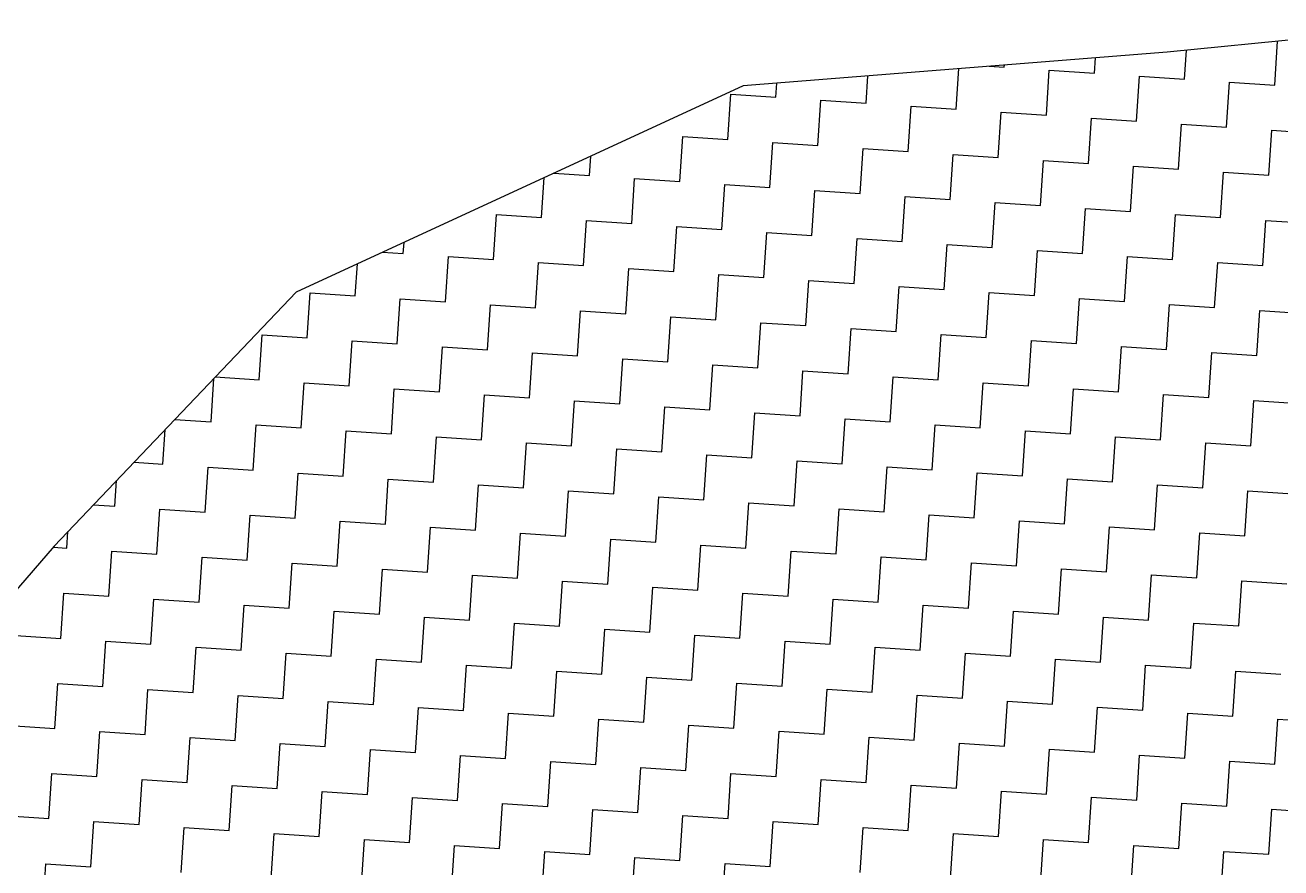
# Model space of a CAD drawing. Header units: metres. Extents: x 286068 to 287358, y 2005630 to 2007098.
# Drawn here: x 286949.5 to 287039.8, y 2006358.1 to 2006418.7 of the extents above; entities that cross this region are included whole.
import ezdxf

# ---------------------------------------------------------------- set-up
doc = ezdxf.new("R2010")
doc.units = ezdxf.units.M
doc.layers.add('POLY_HATCH', color=12, linetype='Continuous')

msp = doc.modelspace()

# ---------------------------------------------------------------- linework, layer by layer
at = {"layer": 'POLY_HATCH'}
for p, q in [((287051.19, 2006418.742), (287031.636, 2006416.804)), ((287031.636, 2006416.804), (287001.125, 2006414.381)), ((287001.125, 2006414.381), (286968.979, 2006399.528)), ((286968.979, 2006399.528), (286951.579, 2006381.27)), ((286951.579, 2006381.27), (286936.531, 2006363.854))]:
    msp.add_line(p, q, dxfattribs=at)
at = {"layer": 'POLY_HATCH', "linetype": 'Continuous'}
for p, q in [((287039.36, 2006414.422), (287039.571, 2006417.59)), ((287026.393, 2006415.283), (287026.467, 2006416.394)), ((287032.877, 2006414.852), (287033.015, 2006416.941)), ((287016.452, 2006412.687), (287016.646, 2006415.614)), ((287018.815, 2006415.786), (287019.909, 2006415.713)), ((287019.909, 2006415.713), (287019.92, 2006415.874)), ((287022.936, 2006412.256), (287023.151, 2006415.498)), ((287023.151, 2006415.498), (287026.393, 2006415.283)), ((287003.485, 2006413.547), (287003.553, 2006414.574)), ((287009.969, 2006413.117), (287010.1, 2006415.094)), ((287029.419, 2006411.826), (287029.635, 2006415.068)), ((287029.635, 2006415.068), (287032.877, 2006414.852)), ((287035.903, 2006411.395), (287036.118, 2006414.637)), ((287036.118, 2006414.637), (287039.36, 2006414.422)), ((287000.028, 2006410.521), (287000.243, 2006413.763)), ((287000.243, 2006413.763), (287003.485, 2006413.547)), ((287006.511, 2006410.09), (287006.727, 2006413.332)), ((287006.727, 2006413.332), (287009.969, 2006413.117)), ((287012.995, 2006409.66), (287013.21, 2006412.902)), ((287013.21, 2006412.902), (287016.452, 2006412.687)), ((287019.479, 2006409.23), (287019.694, 2006412.471)), ((287019.694, 2006412.471), (287022.936, 2006412.256)), ((287025.962, 2006408.799), (287026.178, 2006412.041)), ((287026.178, 2006412.041), (287029.419, 2006411.826)), ((287032.446, 2006408.369), (287032.661, 2006411.611)), ((287032.661, 2006411.611), (287035.903, 2006411.395)), ((287038.93, 2006407.938), (287039.145, 2006411.18)), ((287039.145, 2006411.18), (287042.387, 2006410.965)), ((286996.571, 2006407.494), (286996.786, 2006410.736)), ((286996.786, 2006410.736), (287000.028, 2006410.521)), ((287003.054, 2006407.064), (287003.27, 2006410.306)), ((287003.27, 2006410.306), (287006.511, 2006410.09)), ((286990.087, 2006407.925), (286990.18, 2006409.324)), ((287009.538, 2006406.633), (287009.753, 2006409.875)), ((287009.753, 2006409.875), (287012.995, 2006409.66)), ((287016.022, 2006406.203), (287016.237, 2006409.445)), ((287016.237, 2006409.445), (287019.479, 2006409.23)), ((287022.505, 2006405.773), (287022.721, 2006409.014)), ((287022.721, 2006409.014), (287025.962, 2006408.799)), ((287028.989, 2006405.342), (287029.204, 2006408.584)), ((287029.204, 2006408.584), (287032.446, 2006408.369)), ((287035.473, 2006404.912), (287035.688, 2006408.154)), ((287035.688, 2006408.154), (287038.93, 2006407.938)), ((286986.63, 2006404.898), (286986.821, 2006407.772)), ((286987.52, 2006408.095), (286990.087, 2006407.925)), ((286993.114, 2006404.468), (286993.329, 2006407.709)), ((286993.329, 2006407.709), (286996.571, 2006407.494)), ((286999.597, 2006404.037), (286999.813, 2006407.279)), ((286999.813, 2006407.279), (287003.054, 2006407.064)), ((287006.081, 2006403.607), (287006.296, 2006406.849)), ((287006.296, 2006406.849), (287009.538, 2006406.633)), ((287012.565, 2006403.176), (287012.78, 2006406.418)), ((287012.78, 2006406.418), (287016.022, 2006406.203)), ((287019.048, 2006402.746), (287019.264, 2006405.988)), ((287019.264, 2006405.988), (287022.505, 2006405.773)), ((287025.532, 2006402.316), (287025.747, 2006405.557)), ((287025.747, 2006405.557), (287028.989, 2006405.342)), ((286983.173, 2006401.871), (286983.388, 2006405.113)), ((286983.388, 2006405.113), (286986.63, 2006404.898)), ((286989.657, 2006401.441), (286989.872, 2006404.683)), ((286989.872, 2006404.683), (286993.114, 2006404.468)), ((287032.016, 2006401.885), (287032.231, 2006405.127)), ((287032.231, 2006405.127), (287035.473, 2006404.912)), ((287038.499, 2006401.455), (287038.715, 2006404.697)), ((287038.715, 2006404.697), (287041.956, 2006404.481)), ((286996.14, 2006401.011), (286996.356, 2006404.252)), ((286996.356, 2006404.252), (286999.597, 2006404.037)), ((287002.624, 2006400.58), (287002.839, 2006403.822)), ((287002.839, 2006403.822), (287006.081, 2006403.607)), ((286976.689, 2006402.302), (286976.743, 2006403.116)), ((287009.108, 2006400.15), (287009.323, 2006403.392)), ((287009.323, 2006403.392), (287012.565, 2006403.176)), ((287015.591, 2006399.719), (287015.807, 2006402.961)), ((287015.807, 2006402.961), (287019.048, 2006402.746)), ((286975.196, 2006402.401), (286976.689, 2006402.302)), ((286979.716, 2006398.845), (286979.931, 2006402.087)), ((286979.931, 2006402.087), (286983.173, 2006401.871)), ((287022.075, 2006399.289), (287022.29, 2006402.531)), ((287022.29, 2006402.531), (287025.532, 2006402.316)), ((287028.559, 2006398.858), (287028.774, 2006402.1)), ((287028.774, 2006402.1), (287032.016, 2006401.885)), ((286973.232, 2006399.275), (286973.384, 2006401.564)), ((286986.2, 2006398.414), (286986.415, 2006401.656)), ((286986.415, 2006401.656), (286989.657, 2006401.441)), ((286992.683, 2006397.984), (286992.899, 2006401.226)), ((286992.899, 2006401.226), (286996.14, 2006401.011)), ((287035.042, 2006398.428), (287035.258, 2006401.67)), ((287035.258, 2006401.67), (287038.499, 2006401.455)), ((286999.167, 2006397.553), (286999.382, 2006400.795)), ((286999.382, 2006400.795), (287002.624, 2006400.58)), ((287005.651, 2006397.123), (287005.866, 2006400.365)), ((287005.866, 2006400.365), (287009.108, 2006400.15)), ((286969.775, 2006396.249), (286969.991, 2006399.49)), ((286969.991, 2006399.49), (286973.232, 2006399.275)), ((287012.134, 2006396.693), (287012.35, 2006399.934)), ((287012.35, 2006399.934), (287015.591, 2006399.719)), ((287018.618, 2006396.262), (287018.833, 2006399.504)), ((287018.833, 2006399.504), (287022.075, 2006399.289)), ((286976.259, 2006395.818), (286976.474, 2006399.06)), ((286976.474, 2006399.06), (286979.716, 2006398.845)), ((286982.743, 2006395.388), (286982.958, 2006398.63)), ((286982.958, 2006398.63), (286986.2, 2006398.414)), ((286989.226, 2006394.957), (286989.441, 2006398.199)), ((286989.441, 2006398.199), (286992.683, 2006397.984)), ((287025.102, 2006395.832), (287025.317, 2006399.074)), ((287025.317, 2006399.074), (287028.559, 2006398.858)), ((287031.585, 2006395.401), (287031.801, 2006398.643)), ((287031.801, 2006398.643), (287035.042, 2006398.428)), ((287038.069, 2006394.971), (287038.284, 2006398.213)), ((287038.284, 2006398.213), (287041.526, 2006397.998)), ((286995.71, 2006394.527), (286995.925, 2006397.769)), ((286995.925, 2006397.769), (286999.167, 2006397.553)), ((287002.194, 2006394.096), (287002.409, 2006397.338)), ((287002.409, 2006397.338), (287005.651, 2006397.123)), ((286966.318, 2006393.222), (286966.533, 2006396.464)), ((286966.533, 2006396.464), (286969.775, 2006396.249)), ((287008.677, 2006393.666), (287008.892, 2006396.908)), ((287008.892, 2006396.908), (287012.134, 2006396.693)), ((287015.161, 2006393.236), (287015.376, 2006396.477)), ((287015.376, 2006396.477), (287018.618, 2006396.262)), ((286972.802, 2006392.791), (286973.017, 2006396.033)), ((286973.017, 2006396.033), (286976.259, 2006395.818)), ((286979.286, 2006392.361), (286979.501, 2006395.603)), ((286979.501, 2006395.603), (286982.743, 2006395.388)), ((287021.645, 2006392.805), (287021.86, 2006396.047)), ((287021.86, 2006396.047), (287025.102, 2006395.832)), ((287028.128, 2006392.375), (287028.343, 2006395.617)), ((287028.343, 2006395.617), (287031.585, 2006395.401)), ((286985.769, 2006391.931), (286985.984, 2006395.172)), ((286985.984, 2006395.172), (286989.226, 2006394.957)), ((286992.253, 2006391.5), (286992.468, 2006394.742)), ((286992.468, 2006394.742), (286995.71, 2006394.527)), ((287034.612, 2006391.944), (287034.827, 2006395.186)), ((287034.827, 2006395.186), (287038.069, 2006394.971)), ((286998.737, 2006391.07), (286998.952, 2006394.312)), ((286998.952, 2006394.312), (287002.194, 2006394.096)), ((287005.22, 2006390.639), (287005.435, 2006393.881)), ((287005.435, 2006393.881), (287008.677, 2006393.666)), ((286962.861, 2006390.195), (286963.069, 2006393.327)), ((286963.168, 2006393.431), (286966.318, 2006393.222)), ((286969.345, 2006389.765), (286969.56, 2006393.007)), ((286969.56, 2006393.007), (286972.802, 2006392.791)), ((287011.704, 2006390.209), (287011.919, 2006393.451)), ((287011.919, 2006393.451), (287015.161, 2006393.236)), ((287018.188, 2006389.779), (287018.403, 2006393.02)), ((287018.403, 2006393.02), (287021.645, 2006392.805)), ((286975.829, 2006389.334), (286976.044, 2006392.576)), ((286976.044, 2006392.576), (286979.286, 2006392.361)), ((286982.312, 2006388.904), (286982.527, 2006392.146)), ((286982.527, 2006392.146), (286985.769, 2006391.931)), ((287024.671, 2006389.348), (287024.886, 2006392.59)), ((287024.886, 2006392.59), (287028.128, 2006392.375)), ((287031.155, 2006388.918), (287031.37, 2006392.16)), ((287031.37, 2006392.16), (287034.612, 2006391.944)), ((286988.796, 2006388.474), (286989.011, 2006391.715)), ((286989.011, 2006391.715), (286992.253, 2006391.5)), ((286995.28, 2006388.043), (286995.495, 2006391.285)), ((286995.495, 2006391.285), (286998.737, 2006391.07)), ((287037.639, 2006388.487), (287037.854, 2006391.729)), ((287037.854, 2006391.729), (287041.096, 2006391.514)), ((286960.25, 2006390.369), (286962.861, 2006390.195)), ((287001.763, 2006387.613), (287001.978, 2006390.855)), ((287001.978, 2006390.855), (287005.22, 2006390.639)), ((287008.247, 2006387.182), (287008.462, 2006390.424)), ((287008.462, 2006390.424), (287011.704, 2006390.209)), ((286959.404, 2006387.169), (286959.569, 2006389.654)), ((286965.888, 2006386.738), (286966.103, 2006389.98)), ((286966.103, 2006389.98), (286969.345, 2006389.765)), ((286972.372, 2006386.308), (286972.587, 2006389.55)), ((286972.587, 2006389.55), (286975.829, 2006389.334)), ((287014.731, 2006386.752), (287014.946, 2006389.994)), ((287014.946, 2006389.994), (287018.188, 2006389.779)), ((287021.214, 2006386.322), (287021.429, 2006389.563)), ((287021.429, 2006389.563), (287024.671, 2006389.348)), ((286978.855, 2006385.877), (286979.07, 2006389.119)), ((286979.07, 2006389.119), (286982.312, 2006388.904)), ((286985.339, 2006385.447), (286985.554, 2006388.689)), ((286985.554, 2006388.689), (286988.796, 2006388.474)), ((286991.823, 2006385.017), (286992.038, 2006388.258)), ((286992.038, 2006388.258), (286995.28, 2006388.043)), ((287027.698, 2006385.891), (287027.913, 2006389.133)), ((287027.913, 2006389.133), (287031.155, 2006388.918)), ((287034.182, 2006385.461), (287034.397, 2006388.703)), ((287034.397, 2006388.703), (287037.639, 2006388.487)), ((286998.306, 2006384.586), (286998.521, 2006387.828)), ((286998.521, 2006387.828), (287001.763, 2006387.613)), ((287004.79, 2006384.156), (287005.005, 2006387.398)), ((287005.005, 2006387.398), (287008.247, 2006387.182)), ((286957.332, 2006387.306), (286959.404, 2006387.169)), ((286962.431, 2006383.712), (286962.646, 2006386.953)), ((286962.646, 2006386.953), (286965.888, 2006386.738)), ((286968.914, 2006383.281), (286969.13, 2006386.523)), ((286969.13, 2006386.523), (286972.372, 2006386.308)), ((287011.273, 2006383.725), (287011.489, 2006386.967)), ((287011.489, 2006386.967), (287014.731, 2006386.752)), ((287017.757, 2006383.295), (287017.972, 2006386.537)), ((287017.972, 2006386.537), (287021.214, 2006386.322)), ((286955.947, 2006384.142), (286956.069, 2006385.982)), ((286975.398, 2006382.851), (286975.613, 2006386.093)), ((286975.613, 2006386.093), (286978.855, 2006385.877)), ((286981.882, 2006382.42), (286982.097, 2006385.662)), ((286982.097, 2006385.662), (286985.339, 2006385.447)), ((287024.241, 2006382.865), (287024.456, 2006386.106)), ((287024.456, 2006386.106), (287027.698, 2006385.891)), ((287030.724, 2006382.434), (287030.94, 2006385.676)), ((287030.94, 2006385.676), (287034.182, 2006385.461)), ((286988.365, 2006381.99), (286988.581, 2006385.232)), ((286988.581, 2006385.232), (286991.823, 2006385.017)), ((286994.849, 2006381.56), (286995.064, 2006384.801)), ((286995.064, 2006384.801), (286998.306, 2006384.586)), ((287037.208, 2006382.004), (287037.423, 2006385.246)), ((287037.423, 2006385.246), (287040.665, 2006385.03)), ((286954.413, 2006384.244), (286955.947, 2006384.142)), ((286958.974, 2006380.685), (286959.189, 2006383.927)), ((286959.189, 2006383.927), (286962.431, 2006383.712)), ((287001.333, 2006381.129), (287001.548, 2006384.371)), ((287001.548, 2006384.371), (287004.79, 2006384.156)), ((287007.816, 2006380.699), (287008.032, 2006383.941)), ((287008.032, 2006383.941), (287011.273, 2006383.725)), ((286965.457, 2006380.255), (286965.673, 2006383.496)), ((286965.673, 2006383.496), (286968.914, 2006383.281)), ((286971.941, 2006379.824), (286972.156, 2006383.066)), ((286972.156, 2006383.066), (286975.398, 2006382.851)), ((287014.3, 2006380.268), (287014.515, 2006383.51)), ((287014.515, 2006383.51), (287017.757, 2006383.295)), ((287020.784, 2006379.838), (287020.999, 2006383.08)), ((287020.999, 2006383.08), (287024.241, 2006382.865)), ((286952.49, 2006381.115), (286952.569, 2006382.309)), ((286978.425, 2006379.394), (286978.64, 2006382.636)), ((286978.64, 2006382.636), (286981.882, 2006382.42)), ((286984.908, 2006378.963), (286985.124, 2006382.205)), ((286985.124, 2006382.205), (286988.365, 2006381.99)), ((287027.267, 2006379.407), (287027.483, 2006382.649)), ((287027.483, 2006382.649), (287030.724, 2006382.434)), ((287033.751, 2006378.977), (287033.966, 2006382.219)), ((287033.966, 2006382.219), (287037.208, 2006382.004)), ((286951.502, 2006381.181), (286952.49, 2006381.115)), ((286991.392, 2006378.533), (286991.607, 2006381.775)), ((286991.607, 2006381.775), (286994.849, 2006381.56)), ((286997.876, 2006378.103), (286998.091, 2006381.344)), ((286998.091, 2006381.344), (287001.333, 2006381.129)), ((286955.517, 2006377.658), (286955.732, 2006380.9)), ((286955.732, 2006380.9), (286958.974, 2006380.685)), ((286962, 2006377.228), (286962.216, 2006380.47)), ((286962.216, 2006380.47), (286965.457, 2006380.255)), ((287004.359, 2006377.672), (287004.575, 2006380.914)), ((287004.575, 2006380.914), (287007.816, 2006380.699)), ((287010.843, 2006377.242), (287011.058, 2006380.484)), ((287011.058, 2006380.484), (287014.3, 2006380.268)), ((286968.484, 2006376.798), (286968.699, 2006380.039)), ((286968.699, 2006380.039), (286971.941, 2006379.824)), ((286974.968, 2006376.367), (286975.183, 2006379.609)), ((286975.183, 2006379.609), (286978.425, 2006379.394)), ((287017.327, 2006376.811), (287017.542, 2006380.053)), ((287017.542, 2006380.053), (287020.784, 2006379.838)), ((287023.81, 2006376.381), (287024.026, 2006379.623)), ((287024.026, 2006379.623), (287027.267, 2006379.407)), ((286981.451, 2006375.937), (286981.667, 2006379.179)), ((286981.667, 2006379.179), (286984.908, 2006378.963)), ((286987.935, 2006375.506), (286988.15, 2006378.748)), ((286988.15, 2006378.748), (286991.392, 2006378.533)), ((286994.419, 2006375.076), (286994.634, 2006378.318)), ((286994.634, 2006378.318), (286997.876, 2006378.103)), ((287030.294, 2006375.95), (287030.509, 2006379.192)), ((287030.509, 2006379.192), (287033.751, 2006378.977)), ((287036.778, 2006375.52), (287036.993, 2006378.762)), ((287036.993, 2006378.762), (287040.235, 2006378.547)), ((286952.06, 2006374.632), (286952.275, 2006377.874)), ((286952.275, 2006377.874), (286955.517, 2006377.658)), ((286958.543, 2006374.201), (286958.759, 2006377.443)), ((286958.759, 2006377.443), (286962, 2006377.228)), ((287000.902, 2006374.645), (287001.118, 2006377.887)), ((287001.118, 2006377.887), (287004.359, 2006377.672)), ((287007.386, 2006374.215), (287007.601, 2006377.457)), ((287007.601, 2006377.457), (287010.843, 2006377.242)), ((286965.027, 2006373.771), (286965.242, 2006377.013)), ((286965.242, 2006377.013), (286968.484, 2006376.798)), ((286971.511, 2006373.34), (286971.726, 2006376.582)), ((286971.726, 2006376.582), (286974.968, 2006376.367)), ((287013.87, 2006373.785), (287014.085, 2006377.026)), ((287014.085, 2006377.026), (287017.327, 2006376.811)), ((287020.353, 2006373.354), (287020.569, 2006376.596)), ((287020.569, 2006376.596), (287023.81, 2006376.381)), ((286977.994, 2006372.91), (286978.21, 2006376.152)), ((286978.21, 2006376.152), (286981.451, 2006375.937)), ((286984.478, 2006372.48), (286984.693, 2006375.721)), ((286984.693, 2006375.721), (286987.935, 2006375.506)), ((287026.837, 2006372.924), (287027.052, 2006376.166)), ((287027.052, 2006376.166), (287030.294, 2006375.95)), ((287033.321, 2006372.493), (287033.536, 2006375.735)), ((287033.536, 2006375.735), (287036.778, 2006375.52)), ((286948.818, 2006374.847), (286952.06, 2006374.632)), ((286990.962, 2006372.049), (286991.177, 2006375.291)), ((286991.177, 2006375.291), (286994.419, 2006375.076)), ((286997.445, 2006371.619), (286997.661, 2006374.861)), ((286997.661, 2006374.861), (287000.902, 2006374.645)), ((286955.086, 2006371.175), (286955.302, 2006374.417)), ((286955.302, 2006374.417), (286958.543, 2006374.201)), ((286961.57, 2006370.744), (286961.785, 2006373.986)), ((286961.785, 2006373.986), (286965.027, 2006373.771)), ((287003.929, 2006371.188), (287004.144, 2006374.43)), ((287004.144, 2006374.43), (287007.386, 2006374.215)), ((287010.413, 2006370.758), (287010.628, 2006374)), ((287010.628, 2006374), (287013.87, 2006373.785)), ((286968.054, 2006370.314), (286968.269, 2006373.556)), ((286968.269, 2006373.556), (286971.511, 2006373.34)), ((286974.537, 2006369.883), (286974.753, 2006373.125)), ((286974.753, 2006373.125), (286977.994, 2006372.91)), ((287016.896, 2006370.328), (287017.112, 2006373.569)), ((287017.112, 2006373.569), (287020.353, 2006373.354)), ((287023.38, 2006369.897), (287023.595, 2006373.139)), ((287023.595, 2006373.139), (287026.837, 2006372.924)), ((286981.021, 2006369.453), (286981.236, 2006372.695)), ((286981.236, 2006372.695), (286984.478, 2006372.48)), ((286987.505, 2006369.023), (286987.72, 2006372.264)), ((286987.72, 2006372.264), (286990.962, 2006372.049)), ((287029.864, 2006369.467), (287030.079, 2006372.709)), ((287030.079, 2006372.709), (287033.321, 2006372.493)), ((287036.347, 2006369.036), (287036.563, 2006372.278)), ((287036.563, 2006372.278), (287039.804, 2006372.063)), ((286951.629, 2006368.148), (286951.844, 2006371.39)), ((286951.844, 2006371.39), (286955.086, 2006371.175)), ((286993.988, 2006368.592), (286994.204, 2006371.834)), ((286994.204, 2006371.834), (286997.445, 2006371.619)), ((287000.472, 2006368.162), (287000.687, 2006371.404)), ((287000.687, 2006371.404), (287003.929, 2006371.188)), ((286958.113, 2006367.718), (286958.328, 2006370.959)), ((286958.328, 2006370.959), (286961.57, 2006370.744)), ((286964.597, 2006367.287), (286964.812, 2006370.529)), ((286964.812, 2006370.529), (286968.054, 2006370.314)), ((287006.956, 2006367.731), (287007.171, 2006370.973)), ((287007.171, 2006370.973), (287010.413, 2006370.758)), ((287013.439, 2006367.301), (287013.655, 2006370.543)), ((287013.655, 2006370.543), (287016.896, 2006370.328)), ((286971.08, 2006366.857), (286971.295, 2006370.099)), ((286971.295, 2006370.099), (286974.537, 2006369.883)), ((286977.564, 2006366.426), (286977.779, 2006369.668)), ((286977.779, 2006369.668), (286981.021, 2006369.453)), ((287019.923, 2006366.871), (287020.138, 2006370.112)), ((287020.138, 2006370.112), (287023.38, 2006369.897)), ((287026.407, 2006366.44), (287026.622, 2006369.682)), ((287026.622, 2006369.682), (287029.864, 2006369.467)), ((286984.048, 2006365.996), (286984.263, 2006369.238)), ((286984.263, 2006369.238), (286987.505, 2006369.023)), ((286990.531, 2006365.566), (286990.746, 2006368.807)), ((286990.746, 2006368.807), (286993.988, 2006368.592)), ((287032.89, 2006366.01), (287033.105, 2006369.252)), ((287033.105, 2006369.252), (287036.347, 2006369.036)), ((287039.374, 2006365.579), (287039.589, 2006368.821)), ((287039.589, 2006368.821), (287042.831, 2006368.606)), ((286948.387, 2006368.363), (286951.629, 2006368.148)), ((286954.656, 2006364.691), (286954.871, 2006367.933)), ((286954.871, 2006367.933), (286958.113, 2006367.718)), ((286961.14, 2006364.261), (286961.355, 2006367.502)), ((286961.355, 2006367.502), (286964.597, 2006367.287)), ((286997.015, 2006365.135), (286997.23, 2006368.377)), ((286997.23, 2006368.377), (287000.472, 2006368.162)), ((287003.499, 2006364.705), (287003.714, 2006367.947)), ((287003.714, 2006367.947), (287006.956, 2006367.731)), ((287009.982, 2006364.274), (287010.197, 2006367.516)), ((287010.197, 2006367.516), (287013.439, 2006367.301)), ((286967.623, 2006363.83), (286967.838, 2006367.072)), ((286967.838, 2006367.072), (286971.08, 2006366.857)), ((286974.107, 2006363.4), (286974.322, 2006366.642)), ((286974.322, 2006366.642), (286977.564, 2006366.426)), ((287016.466, 2006363.844), (287016.681, 2006367.086)), ((287016.681, 2006367.086), (287019.923, 2006366.871)), ((287022.95, 2006363.414), (287023.165, 2006366.655)), ((287023.165, 2006366.655), (287026.407, 2006366.44)), ((286980.591, 2006362.969), (286980.806, 2006366.211)), ((286980.806, 2006366.211), (286984.048, 2006365.996)), ((286987.074, 2006362.539), (286987.289, 2006365.781)), ((286987.289, 2006365.781), (286990.531, 2006365.566)), ((287029.433, 2006362.983), (287029.648, 2006366.225)), ((287029.648, 2006366.225), (287032.89, 2006366.01)), ((287035.917, 2006362.553), (287036.132, 2006365.795)), ((287036.132, 2006365.795), (287039.374, 2006365.579)), ((286951.199, 2006361.664), (286951.414, 2006364.906)), ((286951.414, 2006364.906), (286954.656, 2006364.691)), ((286993.558, 2006362.109), (286993.773, 2006365.35)), ((286993.773, 2006365.35), (286997.015, 2006365.135)), ((287000.042, 2006361.678), (287000.257, 2006364.92)), ((287000.257, 2006364.92), (287003.499, 2006364.705)), ((286957.683, 2006361.234), (286957.898, 2006364.476)), ((286957.898, 2006364.476), (286961.14, 2006364.261)), ((286964.166, 2006360.804), (286964.381, 2006364.045)), ((286964.381, 2006364.045), (286967.623, 2006363.83)), ((287006.525, 2006361.248), (287006.74, 2006364.49)), ((287006.74, 2006364.49), (287009.982, 2006364.274)), ((287013.009, 2006360.817), (287013.224, 2006364.059)), ((287013.224, 2006364.059), (287016.466, 2006363.844)), ((286970.65, 2006360.373), (286970.865, 2006363.615)), ((286970.865, 2006363.615), (286974.107, 2006363.4)), ((286977.134, 2006359.943), (286977.349, 2006363.185)), ((286977.349, 2006363.185), (286980.591, 2006362.969)), ((287019.493, 2006360.387), (287019.708, 2006363.629)), ((287019.708, 2006363.629), (287022.95, 2006363.414)), ((287025.976, 2006359.956), (287026.191, 2006363.198)), ((287026.191, 2006363.198), (287029.433, 2006362.983)), ((286983.617, 2006359.512), (286983.832, 2006362.754)), ((286983.832, 2006362.754), (286987.074, 2006362.539)), ((286990.101, 2006359.082), (286990.316, 2006362.324)), ((286990.316, 2006362.324), (286993.558, 2006362.109)), ((287032.46, 2006359.526), (287032.675, 2006362.768)), ((287032.675, 2006362.768), (287035.917, 2006362.553)), ((287038.944, 2006359.096), (287039.159, 2006362.338)), ((287039.159, 2006362.338), (287042.401, 2006362.122)), ((286947.957, 2006361.88), (286951.199, 2006361.664)), ((286954.226, 2006358.207), (286954.441, 2006361.449)), ((286954.441, 2006361.449), (286957.683, 2006361.234)), ((286996.585, 2006358.652), (286996.8, 2006361.893)), ((286996.8, 2006361.893), (287000.042, 2006361.678)), ((287003.068, 2006358.221), (287003.283, 2006361.463)), ((287003.283, 2006361.463), (287006.525, 2006361.248)), ((286960.709, 2006357.777), (286960.924, 2006361.019)), ((286960.924, 2006361.019), (286964.166, 2006360.804)), ((286967.193, 2006357.347), (286967.408, 2006360.588)), ((286967.408, 2006360.588), (286970.65, 2006360.373)), ((287009.552, 2006357.791), (287009.767, 2006361.033)), ((287009.767, 2006361.033), (287013.009, 2006360.817)), ((287016.036, 2006357.36), (287016.251, 2006360.602)), ((287016.251, 2006360.602), (287019.493, 2006360.387)), ((286973.676, 2006356.916), (286973.892, 2006360.158)), ((286973.892, 2006360.158), (286977.134, 2006359.943)), ((286980.16, 2006356.486), (286980.375, 2006359.728)), ((286980.375, 2006359.728), (286983.617, 2006359.512)), ((287022.519, 2006356.93), (287022.734, 2006360.172)), ((287022.734, 2006360.172), (287025.976, 2006359.956)), ((287029.003, 2006356.499), (287029.218, 2006359.741)), ((287029.218, 2006359.741), (287032.46, 2006359.526)), ((286986.644, 2006356.055), (286986.859, 2006359.297)), ((286986.859, 2006359.297), (286990.101, 2006359.082)), ((286993.127, 2006355.625), (286993.343, 2006358.867)), ((286993.343, 2006358.867), (286996.585, 2006358.652)), ((287035.486, 2006356.069), (287035.702, 2006359.311)), ((287035.702, 2006359.311), (287038.944, 2006359.096)), ((286950.768, 2006355.181), (286950.984, 2006358.423)), ((286950.984, 2006358.423), (286954.226, 2006358.207)), ((286999.611, 2006355.194), (286999.826, 2006358.436)), ((286999.826, 2006358.436), (287003.068, 2006358.221))]:
    msp.add_line(p, q, dxfattribs=at)

doc.saveas('drawing.dxf')
